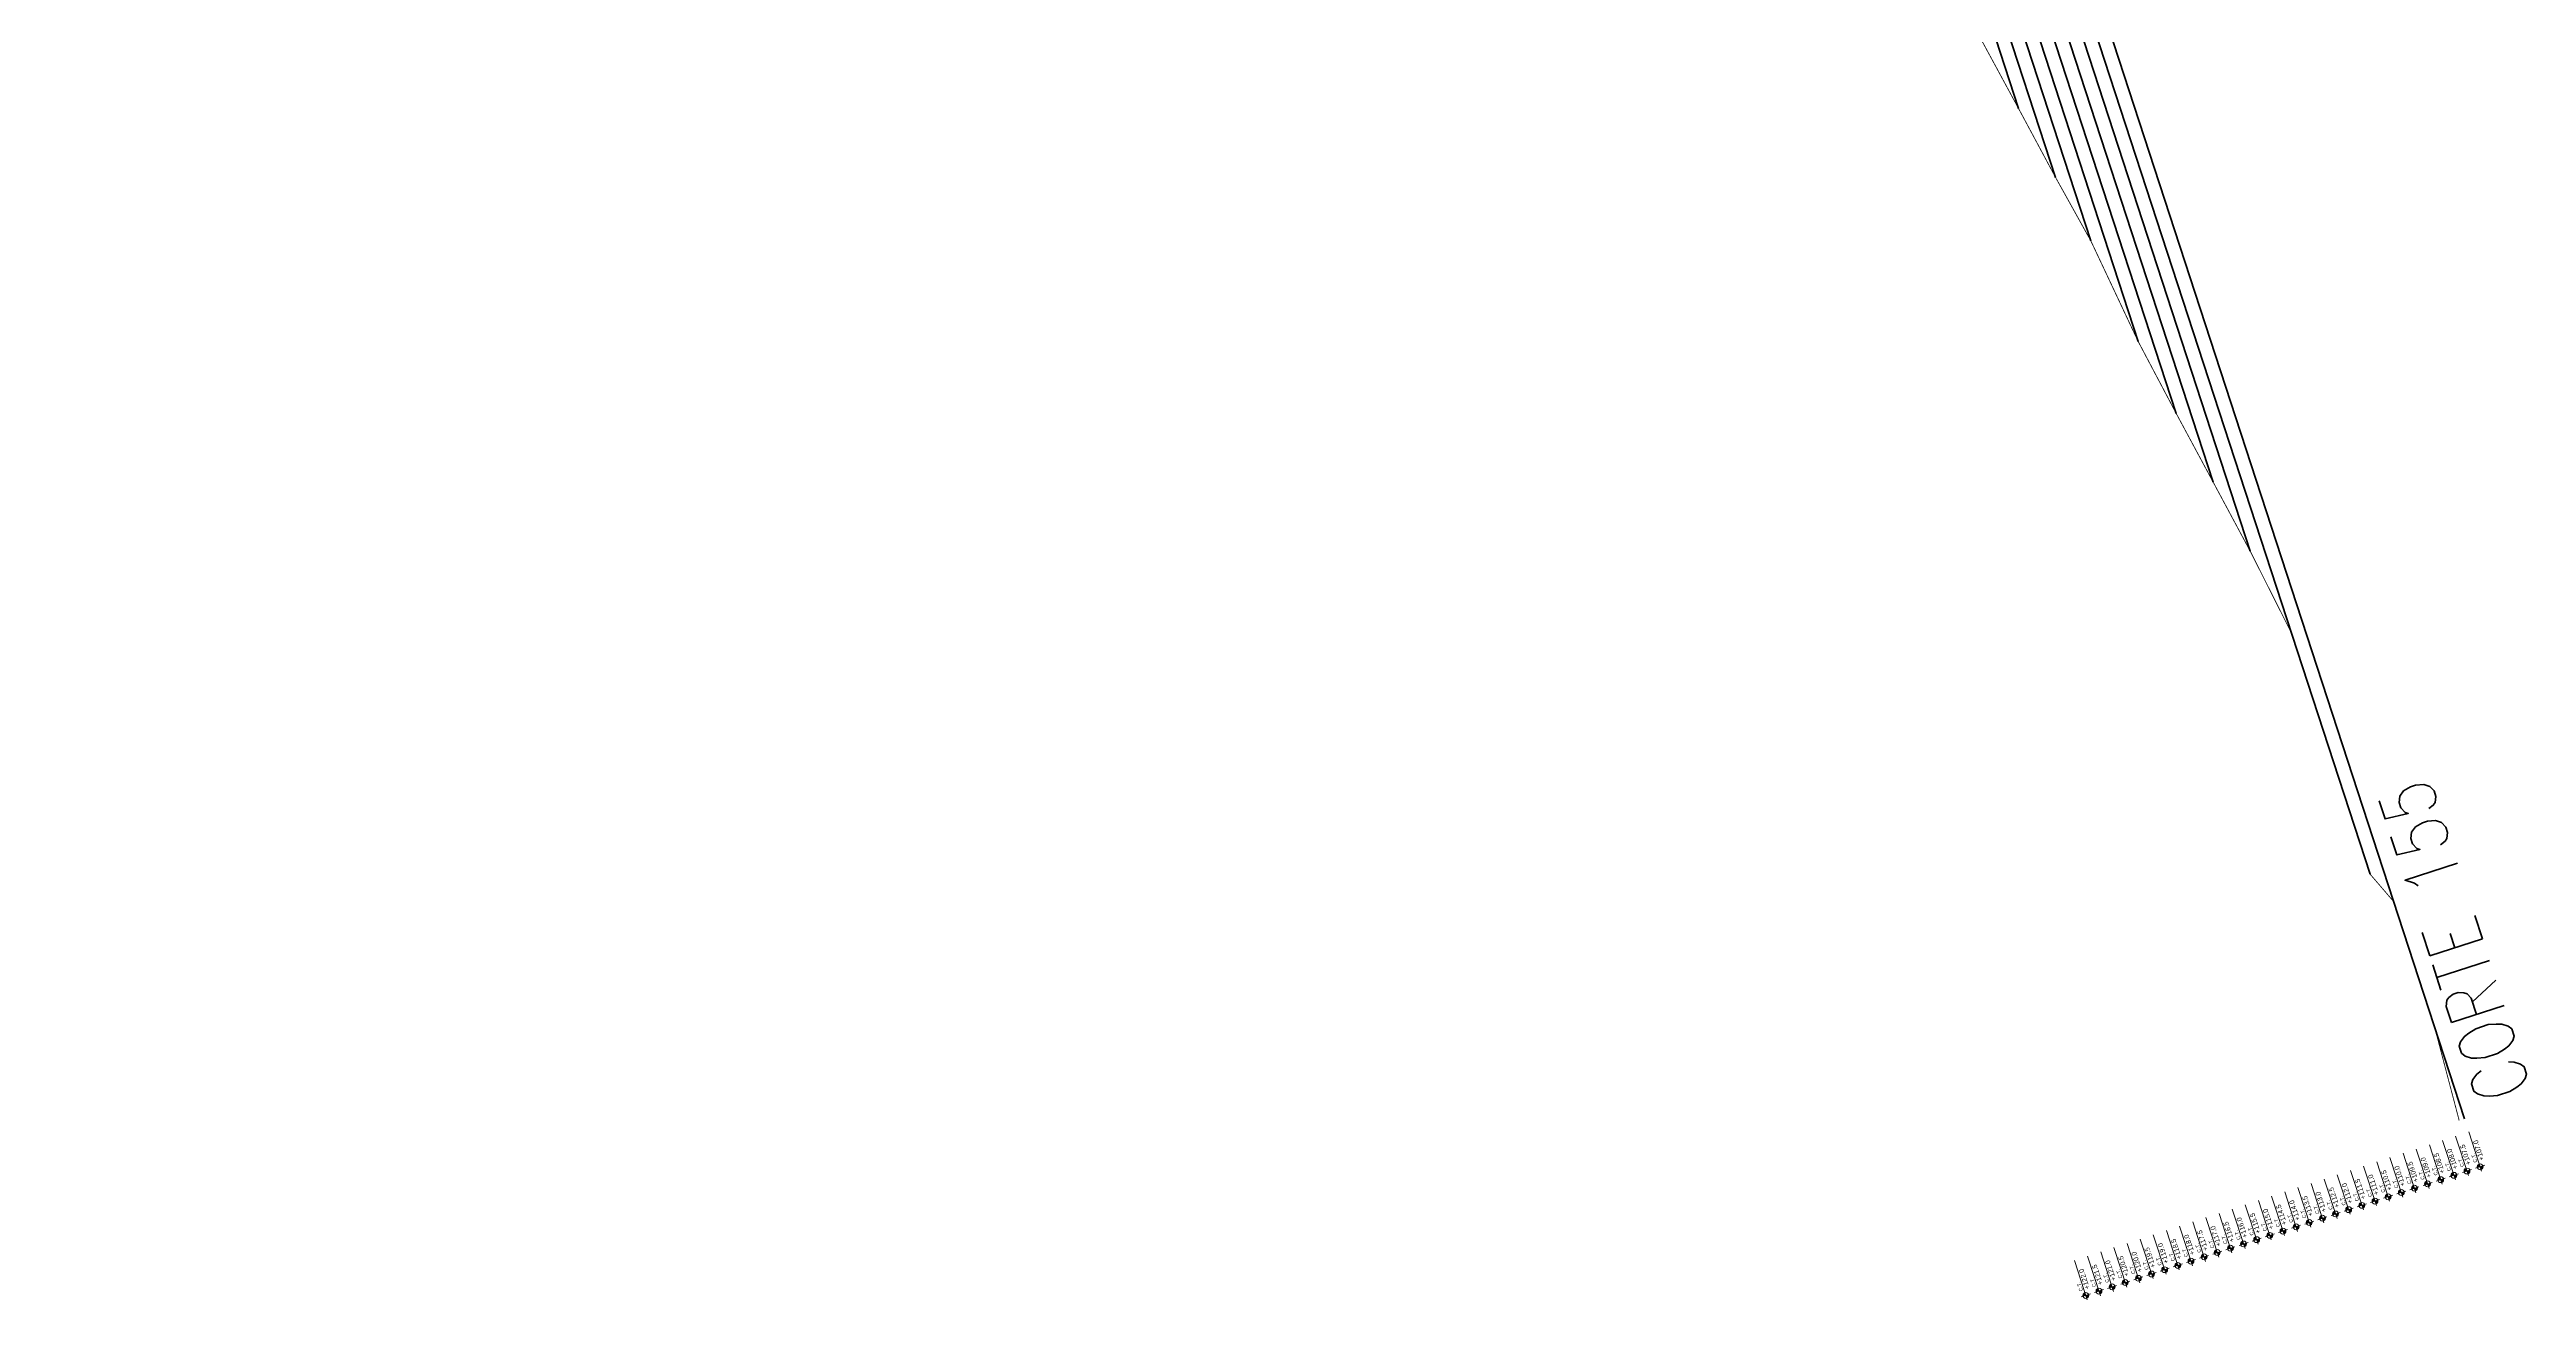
# Model space of a CAD drawing. Header units: metres. Extents: x 733085 to 734585, y 6084499 to 6087418.
# Drawn here: x 733883.8 to 733973.4, y 6086824.2 to 6086869.5 of the extents above; entities that cross this region are included whole.
import ezdxf
from ezdxf.enums import TextEntityAlignment as Align

# ---------------------------------------------------------------- set-up
doc = ezdxf.new("R2010")
doc.units = ezdxf.units.M
doc.header["$LTSCALE"] = 5
doc.header["$MEASUREMENT"] = 0
doc.layers.get('0').update_dxf_attribs({"color": 30})
for name, color, linetype, lineweight in [('A-ELEV-MBE1', 7, 'Continuous', 35), ('U-ANNO-SYMB', 3, 'Continuous', 18), ('U-ANNO-TEXT', 3, 'Continuous', 18)]:
    doc.layers.add(name, color=color, linetype=linetype, lineweight=lineweight)
doc.styles.add('E-ARIAL', font='arial.ttf')
doc.styles.add('E-ROMANS', font='romans.shx', dxfattribs={"width": 0.8})

# ---------------------------------------------------------------- blocks, each defined once
blk = doc.blocks.new('*U18')
at = {"lineweight": 0}
h = blk.add_hatch(color=256, dxfattribs=at)
edge = h.paths.add_edge_path()
edge.add_arc((0, 0), 200, 0, 90)
edge.add_line((0, 200), (0, 0))
edge.add_line((0, 0), (200, 0))
edge = h.paths.add_edge_path()
edge.add_line((0, 0), (-200, 0))
edge.add_arc((0, 0), 200, 180, 270)
edge.add_line((0, -200), (0, 0))
for p, q in [((2500, 0), (-325, 0)), ((0, 325), (0, -325))]:
    blk.add_line(p, q)
blk.add_circle((0, 0), 200)
at = {"style": 'E-ARIAL'}
blk.add_attdef('LEVEL', text='', height=250, dxfattribs=at).set_placement((371, 0), align=Align.BOTTOM_LEFT)
blk.add_attdef('HEIGHT', text='', height=250, dxfattribs=at).set_placement((371, -75), align=Align.TOP_LEFT)

msp = doc.modelspace()

# ---------------------------------------------------------------- linework, layer by layer
at = {"layer": 'A-ELEV-MBE1', "color": 252}
for p, q in [((733885.722, 6087086.204), (733960.726, 6086856.313)), ((733886.197, 6087086.359), (733962.063, 6086853.828)), ((733886.672, 6087086.514), (733963.403, 6086851.332)), ((733887.148, 6087086.669), (733967.739, 6086839.654)), ((733887.623, 6087086.825), (733971.15, 6086830.812)), ((733883.82, 6087085.584), (733955.025, 6086867.339)), ((733884.296, 6087085.739), (733956.364, 6086864.846)), ((733884.771, 6087085.894), (733957.638, 6086862.555)), ((733885.246, 6087086.049), (733959.351, 6086858.915))]:
    msp.add_line(p, q, dxfattribs=at)
at = {"layer": 'A-ELEV-MBE1', "ltscale": 0.15, "const_width": 0.03}
msp.add_lwpolyline([(733970.958, 6086830.75), (733970.066, 6086834.135), (733968.587, 6086838.666), (733967.739, 6086839.654), (733964.894, 6086848.374), (733963.403, 6086851.332), (733962.063, 6086853.828), (733960.726, 6086856.313), (733959.351, 6086858.915), (733957.638, 6086862.555), (733956.364, 6086864.846), (733955.025, 6086867.339), (733953.703, 6086869.778)], dxfattribs=at)

# ---------------------------------------------------------------- block references
at = {"layer": 'U-ANNO-SYMB', "color": 1}
ref = msp.add_blockref('*U18', (733970.291, 6086828.61), dxfattribs=dict(at, xscale=0.0005309734512920893, yscale=0.0005309734512920893, zscale=0.0005309734512920893, rotation=108.0695121834665))
ref.add_attrib('LEVEL', 'C.T.', dxfattribs={"layer": '0', "height": 0.1327, "rotation": 108.06951, "style": 'E-ARIAL'}).set_placement((733970.229, 6086828.797), align=Align.BOTTOM_LEFT)
ref.add_attrib('HEIGHT', '+108.5', dxfattribs={"layer": '0', "height": 0.1774, "rotation": 108.06951, "style": 'E-ARIAL'}).set_placement((733970.267, 6086828.81), align=Align.TOP_LEFT)
ref = msp.add_blockref('*U18', (733970.766, 6086828.765), dxfattribs=dict(at, xscale=0.0005309734512920893, yscale=0.0005309734512920893, zscale=0.0005309734512920893, rotation=108.0695121834665))
ref.add_attrib('LEVEL', 'C.T.', dxfattribs={"layer": '0', "height": 0.1327, "rotation": 108.06951, "style": 'E-ARIAL'}).set_placement((733970.705, 6086828.952), align=Align.BOTTOM_LEFT)
ref.add_attrib('HEIGHT', '+108.0', dxfattribs={"layer": '0', "height": 0.1774, "rotation": 108.06951, "style": 'E-ARIAL'}).set_placement((733970.743, 6086828.965), align=Align.TOP_LEFT)
ref = msp.add_blockref('*U18', (733971.241, 6086828.92), dxfattribs=dict(at, xscale=0.0005309734512920893, yscale=0.0005309734512920893, zscale=0.0005309734512920893, rotation=108.0695121834665))
ref.add_attrib('LEVEL', 'C.T.', dxfattribs={"layer": '0', "height": 0.1327, "rotation": 108.06951, "style": 'E-ARIAL'}).set_placement((733971.18, 6086829.107), align=Align.BOTTOM_LEFT)
ref.add_attrib('HEIGHT', '+107.5', dxfattribs={"layer": '0', "height": 0.1774, "rotation": 108.06951, "style": 'E-ARIAL'}).set_placement((733971.218, 6086829.12), align=Align.TOP_LEFT)
ref = msp.add_blockref('*U18', (733971.717, 6086829.075), dxfattribs=dict(at, xscale=0.0005309734512920893, yscale=0.0005309734512920893, zscale=0.0005309734512920893, rotation=108.0695121834665))
ref.add_attrib('LEVEL', 'C.T.', dxfattribs={"layer": '0', "height": 0.1327, "rotation": 108.06951, "style": 'E-ARIAL'}).set_placement((733971.656, 6086829.263), align=Align.BOTTOM_LEFT)
ref.add_attrib('HEIGHT', '+107.0', dxfattribs={"layer": '0', "height": 0.1774, "rotation": 108.06951, "style": 'E-ARIAL'}).set_placement((733971.693, 6086829.275), align=Align.TOP_LEFT)
ref = msp.add_blockref('*U18', (733967.914, 6086827.834), dxfattribs=dict(at, xscale=0.0005309734512920893, yscale=0.0005309734512920893, zscale=0.0005309734512920893, rotation=108.0695121834665))
ref.add_attrib('LEVEL', 'C.T.', dxfattribs={"layer": '0', "height": 0.1327, "rotation": 108.06951, "style": 'E-ARIAL'}).set_placement((733967.853, 6086828.022), align=Align.BOTTOM_LEFT)
ref.add_attrib('HEIGHT', '+111.0', dxfattribs={"layer": '0', "height": 0.1774, "rotation": 108.06951, "style": 'E-ARIAL'}).set_placement((733967.891, 6086828.034), align=Align.TOP_LEFT)
ref = msp.add_blockref('*U18', (733968.389, 6086827.99), dxfattribs=dict(at, xscale=0.0005309734512920893, yscale=0.0005309734512920893, zscale=0.0005309734512920893, rotation=108.0695121834665))
ref.add_attrib('LEVEL', 'C.T.', dxfattribs={"layer": '0', "height": 0.1327, "rotation": 108.06951, "style": 'E-ARIAL'}).set_placement((733968.328, 6086828.177), align=Align.BOTTOM_LEFT)
ref.add_attrib('HEIGHT', '+110.5', dxfattribs={"layer": '0', "height": 0.1774, "rotation": 108.06951, "style": 'E-ARIAL'}).set_placement((733968.366, 6086828.189), align=Align.TOP_LEFT)
ref = msp.add_blockref('*U18', (733968.865, 6086828.145), dxfattribs=dict(at, xscale=0.0005309734512920893, yscale=0.0005309734512920893, zscale=0.0005309734512920893, rotation=108.0695121834665))
ref.add_attrib('LEVEL', 'C.T.', dxfattribs={"layer": '0', "height": 0.1327, "rotation": 108.06951, "style": 'E-ARIAL'}).set_placement((733968.803, 6086828.332), align=Align.BOTTOM_LEFT)
ref.add_attrib('HEIGHT', '+110.0', dxfattribs={"layer": '0', "height": 0.1774, "rotation": 108.06951, "style": 'E-ARIAL'}).set_placement((733968.841, 6086828.344), align=Align.TOP_LEFT)
ref = msp.add_blockref('*U18', (733969.34, 6086828.3), dxfattribs=dict(at, xscale=0.0005309734512920893, yscale=0.0005309734512920893, zscale=0.0005309734512920893, rotation=108.0695121834665))
ref.add_attrib('LEVEL', 'C.T.', dxfattribs={"layer": '0', "height": 0.1327, "rotation": 108.06951, "style": 'E-ARIAL'}).set_placement((733969.279, 6086828.487), align=Align.BOTTOM_LEFT)
ref.add_attrib('HEIGHT', '+109.5', dxfattribs={"layer": '0', "height": 0.1774, "rotation": 108.06951, "style": 'E-ARIAL'}).set_placement((733969.317, 6086828.499), align=Align.TOP_LEFT)
ref = msp.add_blockref('*U18', (733969.815, 6086828.455), dxfattribs=dict(at, xscale=0.0005309734512920893, yscale=0.0005309734512920893, zscale=0.0005309734512920893, rotation=108.0695121834665))
ref.add_attrib('LEVEL', 'C.T.', dxfattribs={"layer": '0', "height": 0.1327, "rotation": 108.06951, "style": 'E-ARIAL'}).set_placement((733969.754, 6086828.642), align=Align.BOTTOM_LEFT)
ref.add_attrib('HEIGHT', '+109.0', dxfattribs={"layer": '0', "height": 0.1774, "rotation": 108.06951, "style": 'E-ARIAL'}).set_placement((733969.792, 6086828.655), align=Align.TOP_LEFT)
ref = msp.add_blockref('*U18', (733965.062, 6086826.904), dxfattribs=dict(at, xscale=0.0005309734512920893, yscale=0.0005309734512920893, zscale=0.0005309734512920893, rotation=108.0695121834665))
ref.add_attrib('LEVEL', 'C.T.', dxfattribs={"layer": '0', "height": 0.1327, "rotation": 108.06951, "style": 'E-ARIAL'}).set_placement((733965.001, 6086827.091), align=Align.BOTTOM_LEFT)
ref.add_attrib('HEIGHT', '+114.0', dxfattribs={"layer": '0', "height": 0.1774, "rotation": 108.06951, "style": 'E-ARIAL'}).set_placement((733965.039, 6086827.104), align=Align.TOP_LEFT)
ref = msp.add_blockref('*U18', (733965.537, 6086827.059), dxfattribs=dict(at, xscale=0.0005309734512920893, yscale=0.0005309734512920893, zscale=0.0005309734512920893, rotation=108.0695121834665))
ref.add_attrib('LEVEL', 'C.T.', dxfattribs={"layer": '0', "height": 0.1327, "rotation": 108.06951, "style": 'E-ARIAL'}).set_placement((733965.476, 6086827.246), align=Align.BOTTOM_LEFT)
ref.add_attrib('HEIGHT', '+113.5', dxfattribs={"layer": '0', "height": 0.1774, "rotation": 108.06951, "style": 'E-ARIAL'}).set_placement((733965.514, 6086827.259), align=Align.TOP_LEFT)
ref = msp.add_blockref('*U18', (733966.013, 6086827.214), dxfattribs=dict(at, xscale=0.0005309734512920893, yscale=0.0005309734512920893, zscale=0.0005309734512920893, rotation=108.0695121834665))
ref.add_attrib('LEVEL', 'C.T.', dxfattribs={"layer": '0', "height": 0.1327, "rotation": 108.06951, "style": 'E-ARIAL'}).set_placement((733965.951, 6086827.402), align=Align.BOTTOM_LEFT)
ref.add_attrib('HEIGHT', '+113.0', dxfattribs={"layer": '0', "height": 0.1774, "rotation": 108.06951, "style": 'E-ARIAL'}).set_placement((733965.989, 6086827.414), align=Align.TOP_LEFT)
ref = msp.add_blockref('*U18', (733966.488, 6086827.369), dxfattribs=dict(at, xscale=0.0005309734512920893, yscale=0.0005309734512920893, zscale=0.0005309734512920893, rotation=108.0695121834665))
ref.add_attrib('LEVEL', 'C.T.', dxfattribs={"layer": '0', "height": 0.1327, "rotation": 108.06951, "style": 'E-ARIAL'}).set_placement((733966.427, 6086827.557), align=Align.BOTTOM_LEFT)
ref.add_attrib('HEIGHT', '+112.5', dxfattribs={"layer": '0', "height": 0.1774, "rotation": 108.06951, "style": 'E-ARIAL'}).set_placement((733966.465, 6086827.569), align=Align.TOP_LEFT)
ref = msp.add_blockref('*U18', (733966.963, 6086827.524), dxfattribs=dict(at, xscale=0.0005309734512920893, yscale=0.0005309734512920893, zscale=0.0005309734512920893, rotation=108.0695121834665))
ref.add_attrib('LEVEL', 'C.T.', dxfattribs={"layer": '0', "height": 0.1327, "rotation": 108.06951, "style": 'E-ARIAL'}).set_placement((733966.902, 6086827.712), align=Align.BOTTOM_LEFT)
ref.add_attrib('HEIGHT', '+112.0', dxfattribs={"layer": '0', "height": 0.1774, "rotation": 108.06951, "style": 'E-ARIAL'}).set_placement((733966.94, 6086827.724), align=Align.TOP_LEFT)
ref = msp.add_blockref('*U18', (733967.439, 6086827.679), dxfattribs=dict(at, xscale=0.0005309734512920893, yscale=0.0005309734512920893, zscale=0.0005309734512920893, rotation=108.0695121834665))
ref.add_attrib('LEVEL', 'C.T.', dxfattribs={"layer": '0', "height": 0.1327, "rotation": 108.06951, "style": 'E-ARIAL'}).set_placement((733967.377, 6086827.867), align=Align.BOTTOM_LEFT)
ref.add_attrib('HEIGHT', '+111.5', dxfattribs={"layer": '0', "height": 0.1774, "rotation": 108.06951, "style": 'E-ARIAL'}).set_placement((733967.415, 6086827.879), align=Align.TOP_LEFT)
ref = msp.add_blockref('*U18', (733962.21, 6086825.973), dxfattribs=dict(at, xscale=0.0005309734512920893, yscale=0.0005309734512920893, zscale=0.0005309734512920893, rotation=108.0695121834665))
ref.add_attrib('LEVEL', 'C.T.', dxfattribs={"layer": '0', "height": 0.1327, "rotation": 108.06951, "style": 'E-ARIAL'}).set_placement((733962.149, 6086826.161), align=Align.BOTTOM_LEFT)
ref.add_attrib('HEIGHT', '+117.0', dxfattribs={"layer": '0', "height": 0.1774, "rotation": 108.06951, "style": 'E-ARIAL'}).set_placement((733962.187, 6086826.173), align=Align.TOP_LEFT)
ref = msp.add_blockref('*U18', (733962.685, 6086826.129), dxfattribs=dict(at, xscale=0.0005309734512920893, yscale=0.0005309734512920893, zscale=0.0005309734512920893, rotation=108.0695121834665))
ref.add_attrib('LEVEL', 'C.T.', dxfattribs={"layer": '0', "height": 0.1327, "rotation": 108.06951, "style": 'E-ARIAL'}).set_placement((733962.624, 6086826.316), align=Align.BOTTOM_LEFT)
ref.add_attrib('HEIGHT', '+116.5', dxfattribs={"layer": '0', "height": 0.1774, "rotation": 108.06951, "style": 'E-ARIAL'}).set_placement((733962.662, 6086826.328), align=Align.TOP_LEFT)
ref = msp.add_blockref('*U18', (733963.161, 6086826.284), dxfattribs=dict(at, xscale=0.0005309734512920893, yscale=0.0005309734512920893, zscale=0.0005309734512920893, rotation=108.0695121834665))
ref.add_attrib('LEVEL', 'C.T.', dxfattribs={"layer": '0', "height": 0.1327, "rotation": 108.06951, "style": 'E-ARIAL'}).set_placement((733963.099, 6086826.471), align=Align.BOTTOM_LEFT)
ref.add_attrib('HEIGHT', '+116.0', dxfattribs={"layer": '0', "height": 0.1774, "rotation": 108.06951, "style": 'E-ARIAL'}).set_placement((733963.137, 6086826.483), align=Align.TOP_LEFT)
ref = msp.add_blockref('*U18', (733963.636, 6086826.439), dxfattribs=dict(at, xscale=0.0005309734512920893, yscale=0.0005309734512920893, zscale=0.0005309734512920893, rotation=108.0695121834665))
ref.add_attrib('LEVEL', 'C.T.', dxfattribs={"layer": '0', "height": 0.1327, "rotation": 108.06951, "style": 'E-ARIAL'}).set_placement((733963.575, 6086826.626), align=Align.BOTTOM_LEFT)
ref.add_attrib('HEIGHT', '+115.5', dxfattribs={"layer": '0', "height": 0.1774, "rotation": 108.06951, "style": 'E-ARIAL'}).set_placement((733963.613, 6086826.638), align=Align.TOP_LEFT)
ref = msp.add_blockref('*U18', (733964.111, 6086826.594), dxfattribs=dict(at, xscale=0.0005309734512920893, yscale=0.0005309734512920893, zscale=0.0005309734512920893, rotation=108.0695121834665))
ref.add_attrib('LEVEL', 'C.T.', dxfattribs={"layer": '0', "height": 0.1327, "rotation": 108.06951, "style": 'E-ARIAL'}).set_placement((733964.05, 6086826.781), align=Align.BOTTOM_LEFT)
ref.add_attrib('HEIGHT', '+115.0', dxfattribs={"layer": '0', "height": 0.1774, "rotation": 108.06951, "style": 'E-ARIAL'}).set_placement((733964.088, 6086826.794), align=Align.TOP_LEFT)
ref = msp.add_blockref('*U18', (733964.587, 6086826.749), dxfattribs=dict(at, xscale=0.0005309734512920893, yscale=0.0005309734512920893, zscale=0.0005309734512920893, rotation=108.0695121834665))
ref.add_attrib('LEVEL', 'C.T.', dxfattribs={"layer": '0', "height": 0.1327, "rotation": 108.06951, "style": 'E-ARIAL'}).set_placement((733964.525, 6086826.936), align=Align.BOTTOM_LEFT)
ref.add_attrib('HEIGHT', '+114.5', dxfattribs={"layer": '0', "height": 0.1774, "rotation": 108.06951, "style": 'E-ARIAL'}).set_placement((733964.563, 6086826.949), align=Align.TOP_LEFT)
ref = msp.add_blockref('*U18', (733959.358, 6086825.043), dxfattribs=dict(at, xscale=0.0005309734512920893, yscale=0.0005309734512920893, zscale=0.0005309734512920893, rotation=108.0695121834665))
ref.add_attrib('LEVEL', 'C.T.', dxfattribs={"layer": '0', "height": 0.1327, "rotation": 108.06951, "style": 'E-ARIAL'}).set_placement((733959.297, 6086825.23), align=Align.BOTTOM_LEFT)
ref.add_attrib('HEIGHT', '+120.0', dxfattribs={"layer": '0', "height": 0.1774, "rotation": 108.06951, "style": 'E-ARIAL'}).set_placement((733959.335, 6086825.243), align=Align.TOP_LEFT)
ref = msp.add_blockref('*U18', (733959.833, 6086825.198), dxfattribs=dict(at, xscale=0.0005309734512920893, yscale=0.0005309734512920893, zscale=0.0005309734512920893, rotation=108.0695121834665))
ref.add_attrib('LEVEL', 'C.T.', dxfattribs={"layer": '0', "height": 0.1327, "rotation": 108.06951, "style": 'E-ARIAL'}).set_placement((733959.772, 6086825.385), align=Align.BOTTOM_LEFT)
ref.add_attrib('HEIGHT', '+119.5', dxfattribs={"layer": '0', "height": 0.1774, "rotation": 108.06951, "style": 'E-ARIAL'}).set_placement((733959.81, 6086825.398), align=Align.TOP_LEFT)
ref = msp.add_blockref('*U18', (733960.308, 6086825.353), dxfattribs=dict(at, xscale=0.0005309734512920893, yscale=0.0005309734512920893, zscale=0.0005309734512920893, rotation=108.0695121834665))
ref.add_attrib('LEVEL', 'C.T.', dxfattribs={"layer": '0', "height": 0.1327, "rotation": 108.06951, "style": 'E-ARIAL'}).set_placement((733960.247, 6086825.541), align=Align.BOTTOM_LEFT)
ref.add_attrib('HEIGHT', '+119.0', dxfattribs={"layer": '0', "height": 0.1774, "rotation": 108.06951, "style": 'E-ARIAL'}).set_placement((733960.285, 6086825.553), align=Align.TOP_LEFT)
ref = msp.add_blockref('*U18', (733960.784, 6086825.508), dxfattribs=dict(at, xscale=0.0005309734512920893, yscale=0.0005309734512920893, zscale=0.0005309734512920893, rotation=108.0695121834665))
ref.add_attrib('LEVEL', 'C.T.', dxfattribs={"layer": '0', "height": 0.1327, "rotation": 108.06951, "style": 'E-ARIAL'}).set_placement((733960.723, 6086825.696), align=Align.BOTTOM_LEFT)
ref.add_attrib('HEIGHT', '+118.5', dxfattribs={"layer": '0', "height": 0.1774, "rotation": 108.06951, "style": 'E-ARIAL'}).set_placement((733960.761, 6086825.708), align=Align.TOP_LEFT)
ref = msp.add_blockref('*U18', (733961.259, 6086825.663), dxfattribs=dict(at, xscale=0.0005309734512920893, yscale=0.0005309734512920893, zscale=0.0005309734512920893, rotation=108.0695121834665))
ref.add_attrib('LEVEL', 'C.T.', dxfattribs={"layer": '0', "height": 0.1327, "rotation": 108.06951, "style": 'E-ARIAL'}).set_placement((733961.198, 6086825.851), align=Align.BOTTOM_LEFT)
ref.add_attrib('HEIGHT', '+118.0', dxfattribs={"layer": '0', "height": 0.1774, "rotation": 108.06951, "style": 'E-ARIAL'}).set_placement((733961.236, 6086825.863), align=Align.TOP_LEFT)
ref = msp.add_blockref('*U18', (733961.735, 6086825.818), dxfattribs=dict(at, xscale=0.0005309734512920893, yscale=0.0005309734512920893, zscale=0.0005309734512920893, rotation=108.0695121834665))
ref.add_attrib('LEVEL', 'C.T.', dxfattribs={"layer": '0', "height": 0.1327, "rotation": 108.06951, "style": 'E-ARIAL'}).set_placement((733961.673, 6086826.006), align=Align.BOTTOM_LEFT)
ref.add_attrib('HEIGHT', '+117.5', dxfattribs={"layer": '0', "height": 0.1774, "rotation": 108.06951, "style": 'E-ARIAL'}).set_placement((733961.711, 6086826.018), align=Align.TOP_LEFT)
ref = msp.add_blockref('*U18', (733957.456, 6086824.423), dxfattribs=dict(at, xscale=0.0005309734512920893, yscale=0.0005309734512920893, zscale=0.0005309734512920893, rotation=108.0695121834665))
ref.add_attrib('LEVEL', 'C.T.', dxfattribs={"layer": '0', "height": 0.1327, "rotation": 108.06951, "style": 'E-ARIAL'}).set_placement((733957.395, 6086824.61), align=Align.BOTTOM_LEFT)
ref.add_attrib('HEIGHT', '+122.0', dxfattribs={"layer": '0', "height": 0.1774, "rotation": 108.06951, "style": 'E-ARIAL'}).set_placement((733957.433, 6086824.622), align=Align.TOP_LEFT)
ref = msp.add_blockref('*U18', (733957.932, 6086824.578), dxfattribs=dict(at, xscale=0.0005309734512920893, yscale=0.0005309734512920893, zscale=0.0005309734512920893, rotation=108.0695121834665))
ref.add_attrib('LEVEL', 'C.T.', dxfattribs={"layer": '0', "height": 0.1327, "rotation": 108.06951, "style": 'E-ARIAL'}).set_placement((733957.871, 6086824.765), align=Align.BOTTOM_LEFT)
ref.add_attrib('HEIGHT', '+121.5', dxfattribs={"layer": '0', "height": 0.1774, "rotation": 108.06951, "style": 'E-ARIAL'}).set_placement((733957.909, 6086824.777), align=Align.TOP_LEFT)
ref = msp.add_blockref('*U18', (733958.407, 6086824.733), dxfattribs=dict(at, xscale=0.0005309734512920893, yscale=0.0005309734512920893, zscale=0.0005309734512920893, rotation=108.0695121834665))
ref.add_attrib('LEVEL', 'C.T.', dxfattribs={"layer": '0', "height": 0.1327, "rotation": 108.06951, "style": 'E-ARIAL'}).set_placement((733958.346, 6086824.92), align=Align.BOTTOM_LEFT)
ref.add_attrib('HEIGHT', '+121.0', dxfattribs={"layer": '0', "height": 0.1774, "rotation": 108.06951, "style": 'E-ARIAL'}).set_placement((733958.384, 6086824.933), align=Align.TOP_LEFT)
ref = msp.add_blockref('*U18', (733958.882, 6086824.888), dxfattribs=dict(at, xscale=0.0005309734512920893, yscale=0.0005309734512920893, zscale=0.0005309734512920893, rotation=108.0695121834665))
ref.add_attrib('LEVEL', 'C.T.', dxfattribs={"layer": '0', "height": 0.1327, "rotation": 108.06951, "style": 'E-ARIAL'}).set_placement((733958.821, 6086825.075), align=Align.BOTTOM_LEFT)
ref.add_attrib('HEIGHT', '+120.5', dxfattribs={"layer": '0', "height": 0.1774, "rotation": 108.06951, "style": 'E-ARIAL'}).set_placement((733958.859, 6086825.088), align=Align.TOP_LEFT)

# ---------------------------------------------------------------- texts
at = {"layer": 'U-ANNO-TEXT', "insert": (733973.583, 6086831.842), "char_height": 2, "attachment_point": 7, "rotation": 108.06951, "style": 'E-ROMANS'}
msp.add_mtext('CORTE 155', dxfattribs=at)

doc.saveas('drawing.dxf')
